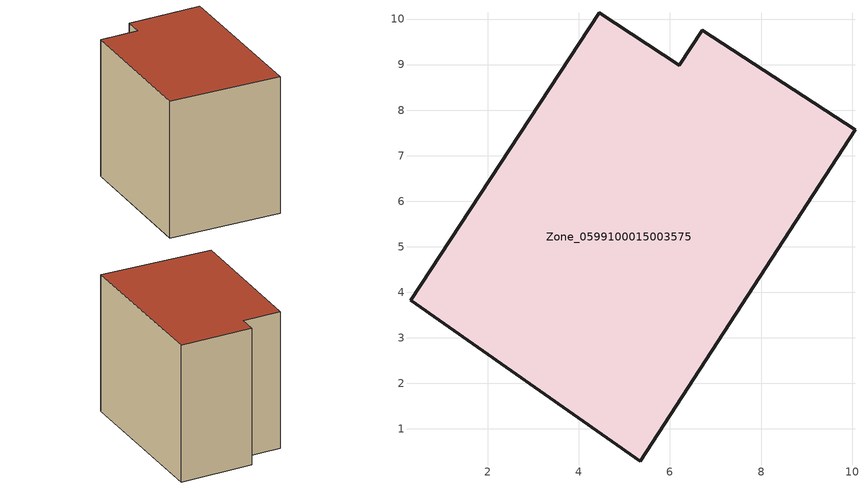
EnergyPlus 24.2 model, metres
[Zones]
Zone_0599100015003575
 floor ground (C_G): 5.34,0.29 0.3,3.83 4.45,10.13 6.2,8.98 6.71,9.76 10.06,7.57 z0.82
 wall outside (C_F): 0.3,3.83 5.34,0.29 10.06,7.57 6.71,9.76 6.2,8.98 4.45,10.13 0.3,3.83 z0.82:8.57
 roof outside (C_R): 4.45,10.13 0.3,3.83 5.34,0.29 10.06,7.57 6.71,9.76 6.2,8.98 z8.57
[BUILDING]
Pand.0599100015003575: North Axis=0; Terrain=City; Loads Convergence Tolerance Value=0.04; Temperature Convergence Tolerance Value=0.4; Solar Distribution=FullExterior; Maximum Number of Warmup Days=25; Minimum Number of Warmup Days=1
[Site:Location]
Rotterdam.The.Hague.AP_ZH_NLD Design_Conditions: Latitude=51.96; Longitude=4.45; Time Zone=1; Elevation=-4.5
[SITE:GROUNDTEMPERATURE:BUILDINGSURFACE]
18, 18, 18, 18, 18, 18, 18, 18, 18, 18, 18, 18
[MATERIAL] Thermal Absorptance=0.9; Solar Absorptance=0.7; Visible Absorptance=0.7
Name | Roughness | Thickness | Conductivity | Density | Specific Heat
G.TC.1965-1974 | MediumSmooth | 0.15 | 0.882353 | 540 | 1210
F.TC.1965-1974 | Rough | 0.3 | 0.697674 | 1920 | 840
R.TC.1965-1974 | MediumRough | 0.2 | 0.232558 | 1500 | 1000
[CONSTRUCTION]
C_G: G.TC.1965-1974
C_F: F.TC.1965-1974
C_R: R.TC.1965-1974
[ZONE]
Zone_0599100015003575: Type=1; Multiplier=1; Ceiling Height=Autocalculate; Volume=Autocalculate; Floor Area=autocalculate; Part of Total Floor Area=Yes
[ZONEINFILTRATION:DESIGNFLOWRATE]
Infil_Zone_0599100015003575: Zone or ZoneList or Space or SpaceList=Zone_0599100015003575; Schedule=AlwaysOn; Design Flow Rate Calculation Method=Flow/Area; Flow Rate per Floor Area=0.003; Constant Term Coefficient=1; Temperature Term Coefficient=0; Velocity Term Coefficient=0; Velocity Squared Term Coefficient=0
[HVACTEMPLATE:ZONE:IDEALLOADSAIRSYSTEM]
Zone_0599100015003575: Maximum Heating Supply Air Temperature=50; Minimum Cooling Supply Air Temperature=13; Maximum Heating Supply Air Humidity Ratio=0.0156; Minimum Cooling Supply Air Humidity Ratio=0.0077; Heating Limit=NoLimit; Cooling Limit=NoLimit; Dehumidification Control Type=ConstantSensibleHeatRatio; Cooling Sensible Heat Ratio=0.7; Dehumidification Setpoint=60; Humidification Control Type=None; Humidification Setpoint=30; Outdoor Air Method=None; Outdoor Air Flow Rate per Person=0.00944; Outdoor Air Flow Rate per Zone Floor Area=0; Outdoor Air Flow Rate per Zone=0; Demand Controlled Ventilation Type=None; Outdoor Air Economizer Type=NoEconomizer; Heat Recovery Type=None; Sensible Heat Recovery Effectiveness=0.7; Latent Heat Recovery Effectiveness=0.65
[ZONECONTROL:THERMOSTAT]
ThermostatControl_Zone_0599100015003575: Zone or ZoneList=Zone_0599100015003575; Control Type Schedule=DualSetpointControlType; Control 1=Thermostat_Zone_0599100015003575; Temperature Difference Between Cutout And Setpoint=0
[THERMOSTATSETPOINT:DUALSETPOINT]
Thermostat_Zone_0599100015003575: Heating Setpoint Temperature Schedule=HeatingSetpoint_Zone_0599100015003575; Cooling Setpoint Temperature Schedule=CoolingSetpoint_Zone_0599100015003575
[SCHEDULE:COMPACT]
HeatingSetpoint_Zone_0599100015003575: Through: 12/31, For: AllDays, Until: 24:00, 21
CoolingSetpoint_Zone_0599100015003575: Through: 12/31, For: AllDays, Until: 24:00, 24
DualSetpointControlType: Through: 12/31, For: AllDays, Until: 24:00, 4
AlwaysOn: Through: 12/31, For: AllDays, Until: 24:00, 1
